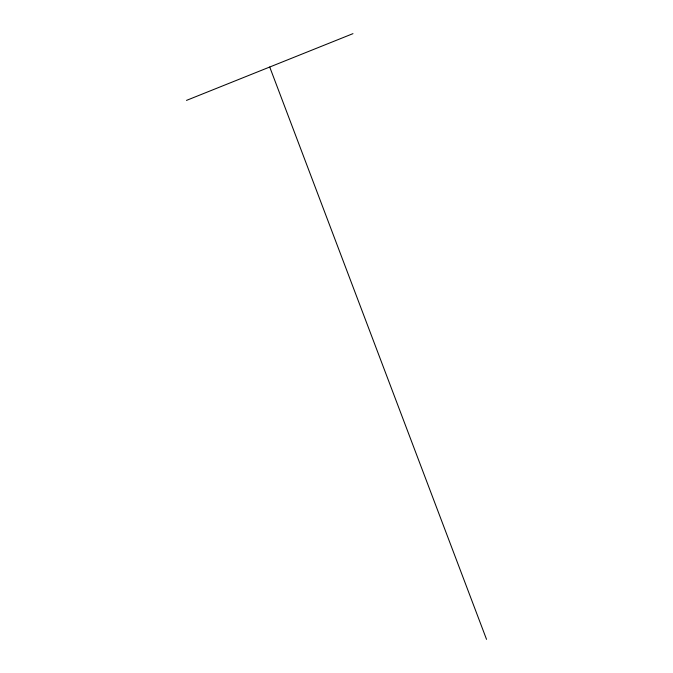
<?xml version="1.0" encoding="UTF-8"?>
<svg xmlns="http://www.w3.org/2000/svg" width="673" height="673" viewBox="0 0 673 673"><rect width="100%" height="100%" fill="white"/><g stroke="black" fill="none" stroke-linecap="round" stroke-linejoin="round"><path stroke-width="1.01" d="M186.471 100.403L352.972 33.65M269.722 67.022L486.529 639.35"/></g></svg>
